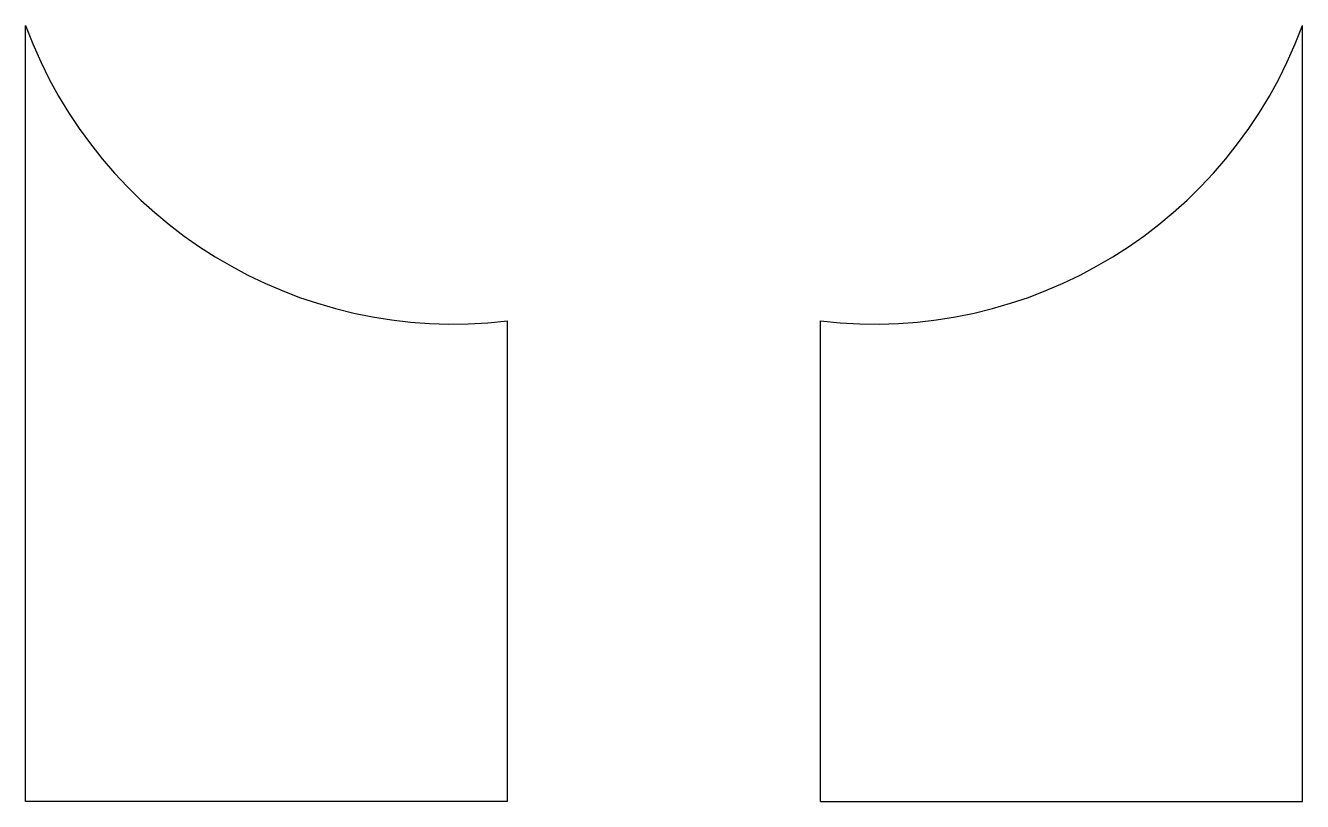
# Model space of a CAD drawing. Extents: x 67 to 120, y 80 to 112.2.
import ezdxf

# ---------------------------------------------------------------- set-up
doc = ezdxf.new("R2010")
doc.units = 0
doc.layers.get('0').update_dxf_attribs({"linetype": 'CONTINUOUS'})

msp = doc.modelspace()

# ---------------------------------------------------------------- linework, layer by layer
for p, q in [((67, 80), (67, 112.186)), ((120, 80), (120, 112.186)), ((87, 80), (87, 99.938)), ((100, 80), (100, 99.938)), ((87, 80), (67, 80)), ((100, 80), (120, 80))]:
    msp.add_line(p, q)
for centre, start, end in [((84.761, 118.734), 200.2394, 276.7935), ((102.239, 118.734), 263.2065, 339.7606)]:
    msp.add_arc(centre, 18.93, start, end)

doc.saveas('drawing.dxf')
